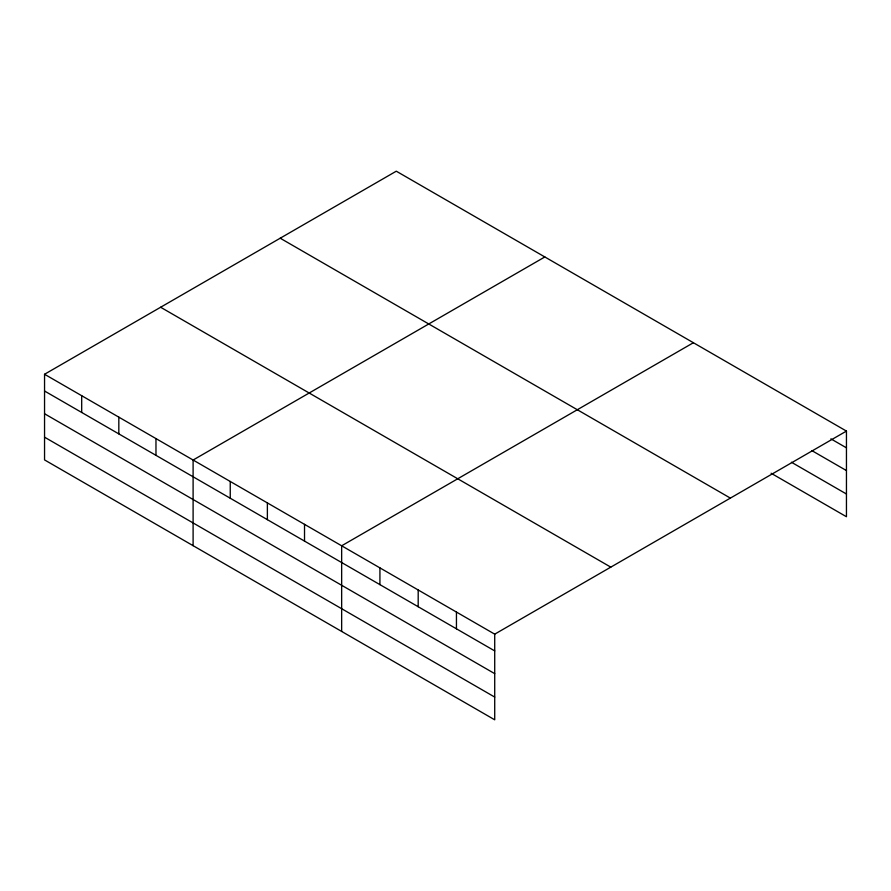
<?xml version="1.0" encoding="UTF-8"?>
<svg xmlns="http://www.w3.org/2000/svg" width="891" height="891" viewBox="0 0 891 891"><rect width="100%" height="100%" fill="white"/><g stroke="black" fill="none" stroke-linecap="round" stroke-linejoin="round"><path stroke-width="1.34" d="M44.55 374.265L494.717 634.158L494.717 719.805L44.55 459.912L44.55 374.265L396.283 171.195L846.45 431.088L846.45 516.735L771.116 473.244M544.835 256.953L193.102 460.034L193.102 545.682M693.398 342.723L341.654 545.793L341.654 631.441M494.717 634.158L846.45 431.088M830.902 438.862L846.45 447.839M811.768 450.556L846.45 470.571M791.442 462.24L846.45 494.004M280.208 238.209L730.375 498.102M160.625 307.25L610.792 567.144M44.55 391.015L494.717 650.909M44.55 413.747L494.717 673.652M44.55 437.18L494.717 697.074M456.448 612.072L456.448 628.823M418.191 589.976L418.191 606.726M379.922 567.89L379.922 584.641M304.522 524.354L304.522 541.104M267.378 502.914L267.378 519.665M230.246 481.474L230.246 498.225M155.97 438.584L155.97 455.334M118.826 417.144L118.826 433.895M81.694 395.704L81.694 412.455"/></g></svg>
